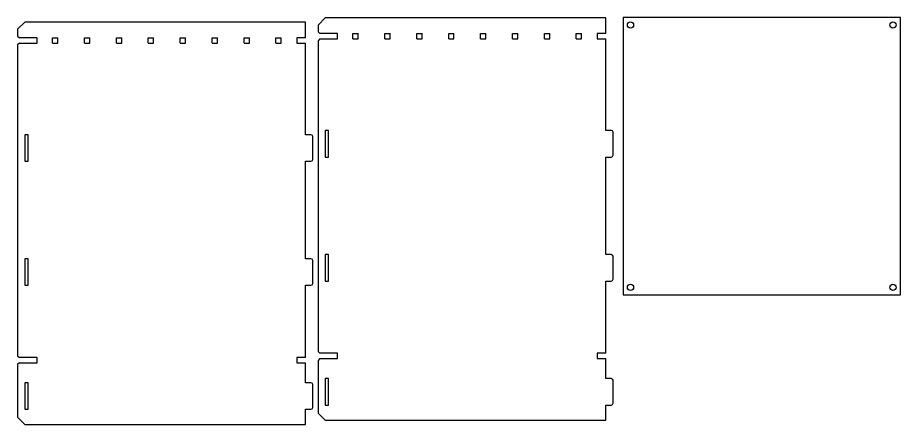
# Model space of a CAD drawing. Extents: x -144 to 693, y -254 to -25.
# Drawn here: x 194.9 to 692.7, y -254.4 to -24.8 of the extents above; entities that cross this region are included whole.
import ezdxf

# ---------------------------------------------------------------- set-up
doc = ezdxf.new("R2010")
doc.units = 0
doc.header["$MEASUREMENT"] = 0
doc.layers.add('LAYER_1', color=7, linetype='CONTINUOUS')

# ---------------------------------------------------------------- blocks, each defined once
blk = doc.blocks.new('BLOCK_176')
at = {"layer": 'LAYER_1', "color": 7}
blk.add_lwpolyline([(340.56, -36.2), (343.56, -36.2)], dxfattribs=at)
blk = doc.blocks.new('BLOCK_177')
at = {"layer": 'LAYER_1', "color": 7}
blk.add_lwpolyline([(340.56, -39.2), (340.56, -36.2)], dxfattribs=at)
blk = doc.blocks.new('BLOCK_178')
at = {"layer": 'LAYER_1', "color": 7}
blk.add_lwpolyline([(340.56, -39.2), (343.56, -39.2)], dxfattribs=at)
blk = doc.blocks.new('BLOCK_179')
at = {"layer": 'LAYER_1', "color": 7}
blk.add_lwpolyline([(343.56, -39.2), (343.56, -36.2)], dxfattribs=at)
blk = doc.blocks.new('BLOCK_180')
at = {"layer": 'LAYER_1', "color": 7}
blk.add_lwpolyline([(304.56, -36.2), (307.56, -36.2)], dxfattribs=at)
blk = doc.blocks.new('BLOCK_181')
at = {"layer": 'LAYER_1', "color": 7}
blk.add_lwpolyline([(304.56, -39.2), (304.56, -36.2)], dxfattribs=at)
blk = doc.blocks.new('BLOCK_182')
at = {"layer": 'LAYER_1', "color": 7}
blk.add_lwpolyline([(304.56, -39.2), (307.56, -39.2)], dxfattribs=at)
blk = doc.blocks.new('BLOCK_183')
at = {"layer": 'LAYER_1', "color": 7}
blk.add_lwpolyline([(307.56, -39.2), (307.56, -36.2)], dxfattribs=at)
blk = doc.blocks.new('BLOCK_184')
at = {"layer": 'LAYER_1', "color": 7}
blk.add_lwpolyline([(268.56, -36.2), (271.56, -36.2)], dxfattribs=at)
blk = doc.blocks.new('BLOCK_185')
at = {"layer": 'LAYER_1', "color": 7}
blk.add_lwpolyline([(268.56, -39.2), (268.56, -36.2)], dxfattribs=at)
blk = doc.blocks.new('BLOCK_186')
at = {"layer": 'LAYER_1', "color": 7}
blk.add_lwpolyline([(268.56, -39.2), (271.56, -39.2)], dxfattribs=at)
blk = doc.blocks.new('BLOCK_187')
at = {"layer": 'LAYER_1', "color": 7}
blk.add_lwpolyline([(271.56, -39.2), (271.56, -36.2)], dxfattribs=at)
blk = doc.blocks.new('BLOCK_188')
at = {"layer": 'LAYER_1', "color": 7}
blk.add_lwpolyline([(232.56, -36.2), (235.56, -36.2)], dxfattribs=at)
blk = doc.blocks.new('BLOCK_189')
at = {"layer": 'LAYER_1', "color": 7}
blk.add_lwpolyline([(232.56, -39.2), (232.56, -36.2)], dxfattribs=at)
blk = doc.blocks.new('BLOCK_190')
at = {"layer": 'LAYER_1', "color": 7}
blk.add_lwpolyline([(232.56, -39.2), (235.56, -39.2)], dxfattribs=at)
blk = doc.blocks.new('BLOCK_191')
at = {"layer": 'LAYER_1', "color": 7}
blk.add_lwpolyline([(235.56, -39.2), (235.56, -36.2)], dxfattribs=at)
blk = doc.blocks.new('BLOCK_192')
at = {"layer": 'LAYER_1', "color": 7}
blk.add_lwpolyline([(198.86, -90.9), (198.86, -105.9)], dxfattribs=at)
blk = doc.blocks.new('BLOCK_193')
at = {"layer": 'LAYER_1', "color": 7}
blk.add_lwpolyline([(198.86, -105.9), (200.86, -105.9)], dxfattribs=at)
blk = doc.blocks.new('BLOCK_194')
at = {"layer": 'LAYER_1', "color": 7}
blk.add_lwpolyline([(200.86, -105.9), (200.86, -90.9)], dxfattribs=at)
blk = doc.blocks.new('BLOCK_195')
at = {"layer": 'LAYER_1', "color": 7}
blk.add_lwpolyline([(200.86, -90.9), (198.86, -90.9)], dxfattribs=at)
blk = doc.blocks.new('BLOCK_196')
at = {"layer": 'LAYER_1', "color": 7}
blk.add_lwpolyline([(198.86, -230.9), (198.86, -245.9)], dxfattribs=at)
blk = doc.blocks.new('BLOCK_197')
at = {"layer": 'LAYER_1', "color": 7}
blk.add_lwpolyline([(198.86, -245.9), (200.86, -245.9)], dxfattribs=at)
blk = doc.blocks.new('BLOCK_198')
at = {"layer": 'LAYER_1', "color": 7}
blk.add_lwpolyline([(200.86, -245.9), (200.86, -230.9)], dxfattribs=at)
blk = doc.blocks.new('BLOCK_199')
at = {"layer": 'LAYER_1', "color": 7}
blk.add_lwpolyline([(200.86, -230.9), (198.86, -230.9)], dxfattribs=at)
blk = doc.blocks.new('BLOCK_200')
at = {"layer": 'LAYER_1', "color": 7}
blk.add_lwpolyline([(198.86, -160.9), (198.86, -175.9)], dxfattribs=at)
blk = doc.blocks.new('BLOCK_201')
at = {"layer": 'LAYER_1', "color": 7}
blk.add_lwpolyline([(198.86, -175.9), (200.86, -175.9)], dxfattribs=at)
blk = doc.blocks.new('BLOCK_202')
at = {"layer": 'LAYER_1', "color": 7}
blk.add_lwpolyline([(200.86, -175.9), (200.86, -160.9)], dxfattribs=at)
blk = doc.blocks.new('BLOCK_203')
at = {"layer": 'LAYER_1', "color": 7}
blk.add_lwpolyline([(200.86, -160.9), (198.86, -160.9)], dxfattribs=at)
blk = doc.blocks.new('BLOCK_204')
at = {"layer": 'LAYER_1', "color": 7}
blk.add_lwpolyline([(357.26, -36.2), (357.26, -27.4)], dxfattribs=at)
blk = doc.blocks.new('BLOCK_205')
at = {"layer": 'LAYER_1', "color": 7}
blk.add_lwpolyline([(357.26, -36.2), (352.26, -36.2)], dxfattribs=at)
blk = doc.blocks.new('BLOCK_206')
at = {"layer": 'LAYER_1', "color": 7}
blk.add_lwpolyline([(352.26, -36.2), (352.26, -39.2)], dxfattribs=at)
blk = doc.blocks.new('BLOCK_207')
at = {"layer": 'LAYER_1', "color": 7}
blk.add_lwpolyline([(352.26, -39.2), (357.26, -39.2)], dxfattribs=at)
blk = doc.blocks.new('BLOCK_208')
at = {"layer": 'LAYER_1', "color": 7}
blk.add_lwpolyline([(357.26, -90.9), (357.26, -39.2)], dxfattribs=at)
blk = doc.blocks.new('BLOCK_209')
at = {"layer": 'LAYER_1', "color": 7}
blk.add_lwpolyline([(360.26, -90.9), (357.26, -90.9)], dxfattribs=at)
blk = doc.blocks.new('BLOCK_210')
at = {"layer": 'LAYER_1', "color": 7}
blk.add_open_spline([(361.26, -91.9), (361.26, -91.35), (360.81, -90.9), (360.26, -90.9)], degree=3, dxfattribs=at)
blk = doc.blocks.new('BLOCK_211')
at = {"layer": 'LAYER_1', "color": 7}
blk.add_lwpolyline([(361.26, -104.9), (361.26, -91.9)], dxfattribs=at)
blk = doc.blocks.new('BLOCK_212')
at = {"layer": 'LAYER_1', "color": 7}
blk.add_open_spline([(360.26, -105.9), (360.81, -105.9), (361.26, -105.45), (361.26, -104.9)], degree=3, dxfattribs=at)
blk = doc.blocks.new('BLOCK_213')
at = {"layer": 'LAYER_1', "color": 7}
blk.add_lwpolyline([(357.26, -105.9), (360.26, -105.9)], dxfattribs=at)
blk = doc.blocks.new('BLOCK_214')
at = {"layer": 'LAYER_1', "color": 7}
blk.add_lwpolyline([(357.26, -160.9), (357.26, -105.9)], dxfattribs=at)
blk = doc.blocks.new('BLOCK_215')
at = {"layer": 'LAYER_1', "color": 7}
blk.add_lwpolyline([(360.26, -160.9), (357.26, -160.9)], dxfattribs=at)
blk = doc.blocks.new('BLOCK_216')
at = {"layer": 'LAYER_1', "color": 7}
blk.add_open_spline([(361.26, -161.9), (361.26, -161.35), (360.81, -160.9), (360.26, -160.9)], degree=3, dxfattribs=at)
blk = doc.blocks.new('BLOCK_217')
at = {"layer": 'LAYER_1', "color": 7}
blk.add_lwpolyline([(361.26, -174.9), (361.26, -161.9)], dxfattribs=at)
blk = doc.blocks.new('BLOCK_218')
at = {"layer": 'LAYER_1', "color": 7}
blk.add_open_spline([(360.26, -175.9), (360.81, -175.9), (361.26, -175.45), (361.26, -174.9)], degree=3, dxfattribs=at)
blk = doc.blocks.new('BLOCK_219')
at = {"layer": 'LAYER_1', "color": 7}
blk.add_lwpolyline([(357.26, -175.9), (360.26, -175.9)], dxfattribs=at)
blk = doc.blocks.new('BLOCK_220')
at = {"layer": 'LAYER_1', "color": 7}
blk.add_lwpolyline([(357.26, -216.7), (357.26, -175.9)], dxfattribs=at)
blk = doc.blocks.new('BLOCK_221')
at = {"layer": 'LAYER_1', "color": 7}
blk.add_lwpolyline([(357.26, -216.7), (352.26, -216.7)], dxfattribs=at)
blk = doc.blocks.new('BLOCK_222')
at = {"layer": 'LAYER_1', "color": 7}
blk.add_lwpolyline([(352.26, -216.7), (352.26, -219.7)], dxfattribs=at)
blk = doc.blocks.new('BLOCK_223')
at = {"layer": 'LAYER_1', "color": 7}
blk.add_lwpolyline([(352.26, -219.7), (357.26, -219.7)], dxfattribs=at)
blk = doc.blocks.new('BLOCK_224')
at = {"layer": 'LAYER_1', "color": 7}
blk.add_lwpolyline([(357.26, -230.9), (357.26, -219.7)], dxfattribs=at)
blk = doc.blocks.new('BLOCK_225')
at = {"layer": 'LAYER_1', "color": 7}
blk.add_lwpolyline([(360.26, -230.9), (357.26, -230.9)], dxfattribs=at)
blk = doc.blocks.new('BLOCK_226')
at = {"layer": 'LAYER_1', "color": 7}
blk.add_open_spline([(361.26, -231.9), (361.26, -231.35), (360.81, -230.9), (360.26, -230.9)], degree=3, dxfattribs=at)
blk = doc.blocks.new('BLOCK_227')
at = {"layer": 'LAYER_1', "color": 7}
blk.add_lwpolyline([(361.26, -244.9), (361.26, -231.9)], dxfattribs=at)
blk = doc.blocks.new('BLOCK_228')
at = {"layer": 'LAYER_1', "color": 7}
blk.add_open_spline([(360.26, -245.9), (360.81, -245.9), (361.26, -245.45), (361.26, -244.9)], degree=3, dxfattribs=at)
blk = doc.blocks.new('BLOCK_229')
at = {"layer": 'LAYER_1', "color": 7}
blk.add_lwpolyline([(357.26, -245.9), (360.26, -245.9)], dxfattribs=at)
blk = doc.blocks.new('BLOCK_230')
at = {"layer": 'LAYER_1', "color": 7}
blk.add_lwpolyline([(357.26, -254.4), (357.26, -245.9)], dxfattribs=at)
blk = doc.blocks.new('BLOCK_231')
at = {"layer": 'LAYER_1', "color": 7}
blk.add_lwpolyline([(198.86, -254.4), (357.26, -254.4)], dxfattribs=at)
blk = doc.blocks.new('BLOCK_232')
at = {"layer": 'LAYER_1', "color": 7}
blk.add_lwpolyline([(194.86, -250.4), (198.86, -254.4)], dxfattribs=at)
blk = doc.blocks.new('BLOCK_233')
at = {"layer": 'LAYER_1', "color": 7}
blk.add_lwpolyline([(194.86, -220.7), (194.86, -250.4)], dxfattribs=at)
blk = doc.blocks.new('BLOCK_234')
at = {"layer": 'LAYER_1', "color": 7}
blk.add_lwpolyline([(195.86, -219.7), (194.86, -220.7)], dxfattribs=at)
blk = doc.blocks.new('BLOCK_235')
at = {"layer": 'LAYER_1', "color": 7}
blk.add_lwpolyline([(195.86, -219.7), (205.86, -219.7)], dxfattribs=at)
blk = doc.blocks.new('BLOCK_236')
at = {"layer": 'LAYER_1', "color": 7}
blk.add_lwpolyline([(205.86, -219.7), (205.86, -216.7)], dxfattribs=at)
blk = doc.blocks.new('BLOCK_237')
at = {"layer": 'LAYER_1', "color": 7}
blk.add_lwpolyline([(205.86, -216.7), (195.86, -216.7)], dxfattribs=at)
blk = doc.blocks.new('BLOCK_238')
at = {"layer": 'LAYER_1', "color": 7}
blk.add_lwpolyline([(194.86, -215.7), (195.86, -216.7)], dxfattribs=at)
blk = doc.blocks.new('BLOCK_239')
at = {"layer": 'LAYER_1', "color": 7}
blk.add_lwpolyline([(194.86, -40.2), (194.86, -215.7)], dxfattribs=at)
blk = doc.blocks.new('BLOCK_240')
at = {"layer": 'LAYER_1', "color": 7}
blk.add_lwpolyline([(195.86, -39.2), (194.86, -40.2)], dxfattribs=at)
blk = doc.blocks.new('BLOCK_241')
at = {"layer": 'LAYER_1', "color": 7}
blk.add_lwpolyline([(195.86, -39.2), (205.86, -39.2)], dxfattribs=at)
blk = doc.blocks.new('BLOCK_242')
at = {"layer": 'LAYER_1', "color": 7}
blk.add_lwpolyline([(205.86, -39.2), (205.86, -36.2)], dxfattribs=at)
blk = doc.blocks.new('BLOCK_243')
at = {"layer": 'LAYER_1', "color": 7}
blk.add_lwpolyline([(205.86, -36.2), (195.86, -36.2)], dxfattribs=at)
blk = doc.blocks.new('BLOCK_244')
at = {"layer": 'LAYER_1', "color": 7}
blk.add_lwpolyline([(194.86, -35.2), (195.86, -36.2)], dxfattribs=at)
blk = doc.blocks.new('BLOCK_245')
at = {"layer": 'LAYER_1', "color": 7}
blk.add_lwpolyline([(194.86, -31.4), (194.86, -35.2)], dxfattribs=at)
blk = doc.blocks.new('BLOCK_246')
at = {"layer": 'LAYER_1', "color": 7}
blk.add_lwpolyline([(198.86, -27.4), (194.86, -31.4)], dxfattribs=at)
blk = doc.blocks.new('BLOCK_247')
at = {"layer": 'LAYER_1', "color": 7}
blk.add_lwpolyline([(357.26, -27.4), (198.86, -27.4)], dxfattribs=at)
blk = doc.blocks.new('BLOCK_248')
at = {"layer": 'LAYER_1', "color": 7}
blk.add_lwpolyline([(214.56, -36.2), (217.56, -36.2)], dxfattribs=at)
blk = doc.blocks.new('BLOCK_249')
at = {"layer": 'LAYER_1', "color": 7}
blk.add_lwpolyline([(214.56, -39.2), (214.56, -36.2)], dxfattribs=at)
blk = doc.blocks.new('BLOCK_250')
at = {"layer": 'LAYER_1', "color": 7}
blk.add_lwpolyline([(214.56, -39.2), (217.56, -39.2)], dxfattribs=at)
blk = doc.blocks.new('BLOCK_251')
at = {"layer": 'LAYER_1', "color": 7}
blk.add_lwpolyline([(217.56, -39.2), (217.56, -36.2)], dxfattribs=at)
blk = doc.blocks.new('BLOCK_252')
at = {"layer": 'LAYER_1', "color": 7}
blk.add_lwpolyline([(250.56, -36.2), (253.56, -36.2)], dxfattribs=at)
blk = doc.blocks.new('BLOCK_253')
at = {"layer": 'LAYER_1', "color": 7}
blk.add_lwpolyline([(250.56, -39.2), (250.56, -36.2)], dxfattribs=at)
blk = doc.blocks.new('BLOCK_254')
at = {"layer": 'LAYER_1', "color": 7}
blk.add_lwpolyline([(250.56, -39.2), (253.56, -39.2)], dxfattribs=at)
blk = doc.blocks.new('BLOCK_255')
at = {"layer": 'LAYER_1', "color": 7}
blk.add_lwpolyline([(253.56, -39.2), (253.56, -36.2)], dxfattribs=at)
blk = doc.blocks.new('BLOCK_256')
at = {"layer": 'LAYER_1', "color": 7}
blk.add_lwpolyline([(286.56, -36.2), (289.56, -36.2)], dxfattribs=at)
blk = doc.blocks.new('BLOCK_257')
at = {"layer": 'LAYER_1', "color": 7}
blk.add_lwpolyline([(286.56, -39.2), (286.56, -36.2)], dxfattribs=at)
blk = doc.blocks.new('BLOCK_258')
at = {"layer": 'LAYER_1', "color": 7}
blk.add_lwpolyline([(286.56, -39.2), (289.56, -39.2)], dxfattribs=at)
blk = doc.blocks.new('BLOCK_259')
at = {"layer": 'LAYER_1', "color": 7}
blk.add_lwpolyline([(289.56, -39.2), (289.56, -36.2)], dxfattribs=at)
blk = doc.blocks.new('BLOCK_260')
at = {"layer": 'LAYER_1', "color": 7}
blk.add_lwpolyline([(322.56, -36.2), (325.56, -36.2)], dxfattribs=at)
blk = doc.blocks.new('BLOCK_261')
at = {"layer": 'LAYER_1', "color": 7}
blk.add_lwpolyline([(322.56, -39.2), (322.56, -36.2)], dxfattribs=at)
blk = doc.blocks.new('BLOCK_262')
at = {"layer": 'LAYER_1', "color": 7}
blk.add_lwpolyline([(322.56, -39.2), (325.56, -39.2)], dxfattribs=at)
blk = doc.blocks.new('BLOCK_263')
at = {"layer": 'LAYER_1', "color": 7}
blk.add_lwpolyline([(325.56, -39.2), (325.56, -36.2)], dxfattribs=at)
blk = doc.blocks.new('BLOCK_175')
at = {"layer": 'LAYER_1'}
for name in ['BLOCK_246', 'BLOCK_247', 'BLOCK_204', 'BLOCK_245', 'BLOCK_244', 'BLOCK_240', 'BLOCK_243', 'BLOCK_241', 'BLOCK_242', 'BLOCK_248', 'BLOCK_249', 'BLOCK_250', 'BLOCK_251', 'BLOCK_188', 'BLOCK_189', 'BLOCK_190', 'BLOCK_191', 'BLOCK_252', 'BLOCK_253', 'BLOCK_254', 'BLOCK_255', 'BLOCK_184', 'BLOCK_185', 'BLOCK_186', 'BLOCK_187', 'BLOCK_256', 'BLOCK_257', 'BLOCK_258', 'BLOCK_259', 'BLOCK_180', 'BLOCK_181', 'BLOCK_182', 'BLOCK_183', 'BLOCK_260', 'BLOCK_261', 'BLOCK_262', 'BLOCK_263', 'BLOCK_176', 'BLOCK_177', 'BLOCK_178', 'BLOCK_179', 'BLOCK_205', 'BLOCK_206', 'BLOCK_207', 'BLOCK_208', 'BLOCK_239', 'BLOCK_192', 'BLOCK_195', 'BLOCK_194', 'BLOCK_209', 'BLOCK_210', 'BLOCK_211', 'BLOCK_193', 'BLOCK_213', 'BLOCK_214', 'BLOCK_212', 'BLOCK_200', 'BLOCK_203', 'BLOCK_202', 'BLOCK_215', 'BLOCK_216', 'BLOCK_217', 'BLOCK_201', 'BLOCK_219', 'BLOCK_220', 'BLOCK_218', 'BLOCK_238', 'BLOCK_237', 'BLOCK_236', 'BLOCK_221', 'BLOCK_222', 'BLOCK_234', 'BLOCK_233', 'BLOCK_235', 'BLOCK_223', 'BLOCK_224', 'BLOCK_196', 'BLOCK_199', 'BLOCK_198', 'BLOCK_225', 'BLOCK_226', 'BLOCK_227', 'BLOCK_197', 'BLOCK_229', 'BLOCK_230', 'BLOCK_228', 'BLOCK_232', 'BLOCK_231']:
    blk.add_blockref(name, (0, 0), dxfattribs=at)
blk = doc.blocks.new('BLOCK_265')
at = {"layer": 'LAYER_1', "color": 7}
blk.add_lwpolyline([(509.96, -33.8), (512.96, -33.8)], dxfattribs=at)
blk = doc.blocks.new('BLOCK_266')
at = {"layer": 'LAYER_1', "color": 7}
blk.add_lwpolyline([(509.96, -36.8), (509.96, -33.8)], dxfattribs=at)
blk = doc.blocks.new('BLOCK_267')
at = {"layer": 'LAYER_1', "color": 7}
blk.add_lwpolyline([(509.96, -36.8), (512.96, -36.8)], dxfattribs=at)
blk = doc.blocks.new('BLOCK_268')
at = {"layer": 'LAYER_1', "color": 7}
blk.add_lwpolyline([(512.96, -36.8), (512.96, -33.8)], dxfattribs=at)
blk = doc.blocks.new('BLOCK_269')
at = {"layer": 'LAYER_1', "color": 7}
blk.add_lwpolyline([(473.96, -33.8), (476.96, -33.8)], dxfattribs=at)
blk = doc.blocks.new('BLOCK_270')
at = {"layer": 'LAYER_1', "color": 7}
blk.add_lwpolyline([(473.96, -36.8), (473.96, -33.8)], dxfattribs=at)
blk = doc.blocks.new('BLOCK_271')
at = {"layer": 'LAYER_1', "color": 7}
blk.add_lwpolyline([(473.96, -36.8), (476.96, -36.8)], dxfattribs=at)
blk = doc.blocks.new('BLOCK_272')
at = {"layer": 'LAYER_1', "color": 7}
blk.add_lwpolyline([(476.96, -36.8), (476.96, -33.8)], dxfattribs=at)
blk = doc.blocks.new('BLOCK_273')
at = {"layer": 'LAYER_1', "color": 7}
blk.add_lwpolyline([(437.96, -33.8), (440.96, -33.8)], dxfattribs=at)
blk = doc.blocks.new('BLOCK_274')
at = {"layer": 'LAYER_1', "color": 7}
blk.add_lwpolyline([(437.96, -36.8), (437.96, -33.8)], dxfattribs=at)
blk = doc.blocks.new('BLOCK_275')
at = {"layer": 'LAYER_1', "color": 7}
blk.add_lwpolyline([(437.96, -36.8), (440.96, -36.8)], dxfattribs=at)
blk = doc.blocks.new('BLOCK_276')
at = {"layer": 'LAYER_1', "color": 7}
blk.add_lwpolyline([(440.96, -36.8), (440.96, -33.8)], dxfattribs=at)
blk = doc.blocks.new('BLOCK_277')
at = {"layer": 'LAYER_1', "color": 7}
blk.add_lwpolyline([(401.96, -33.8), (404.96, -33.8)], dxfattribs=at)
blk = doc.blocks.new('BLOCK_278')
at = {"layer": 'LAYER_1', "color": 7}
blk.add_lwpolyline([(401.96, -36.8), (401.96, -33.8)], dxfattribs=at)
blk = doc.blocks.new('BLOCK_279')
at = {"layer": 'LAYER_1', "color": 7}
blk.add_lwpolyline([(401.96, -36.8), (404.96, -36.8)], dxfattribs=at)
blk = doc.blocks.new('BLOCK_280')
at = {"layer": 'LAYER_1', "color": 7}
blk.add_lwpolyline([(404.96, -36.8), (404.96, -33.8)], dxfattribs=at)
blk = doc.blocks.new('BLOCK_281')
at = {"layer": 'LAYER_1', "color": 7}
blk.add_lwpolyline([(368.26, -88.5), (368.26, -103.5)], dxfattribs=at)
blk = doc.blocks.new('BLOCK_282')
at = {"layer": 'LAYER_1', "color": 7}
blk.add_lwpolyline([(368.26, -103.5), (370.26, -103.5)], dxfattribs=at)
blk = doc.blocks.new('BLOCK_283')
at = {"layer": 'LAYER_1', "color": 7}
blk.add_lwpolyline([(370.26, -103.5), (370.26, -88.5)], dxfattribs=at)
blk = doc.blocks.new('BLOCK_284')
at = {"layer": 'LAYER_1', "color": 7}
blk.add_lwpolyline([(370.26, -88.5), (368.26, -88.5)], dxfattribs=at)
blk = doc.blocks.new('BLOCK_285')
at = {"layer": 'LAYER_1', "color": 7}
blk.add_lwpolyline([(368.26, -228.5), (368.26, -243.5)], dxfattribs=at)
blk = doc.blocks.new('BLOCK_286')
at = {"layer": 'LAYER_1', "color": 7}
blk.add_lwpolyline([(368.26, -243.5), (370.26, -243.5)], dxfattribs=at)
blk = doc.blocks.new('BLOCK_287')
at = {"layer": 'LAYER_1', "color": 7}
blk.add_lwpolyline([(370.26, -243.5), (370.26, -228.5)], dxfattribs=at)
blk = doc.blocks.new('BLOCK_288')
at = {"layer": 'LAYER_1', "color": 7}
blk.add_lwpolyline([(370.26, -228.5), (368.26, -228.5)], dxfattribs=at)
blk = doc.blocks.new('BLOCK_289')
at = {"layer": 'LAYER_1', "color": 7}
blk.add_lwpolyline([(368.26, -158.5), (368.26, -173.5)], dxfattribs=at)
blk = doc.blocks.new('BLOCK_290')
at = {"layer": 'LAYER_1', "color": 7}
blk.add_lwpolyline([(368.26, -173.5), (370.26, -173.5)], dxfattribs=at)
blk = doc.blocks.new('BLOCK_291')
at = {"layer": 'LAYER_1', "color": 7}
blk.add_lwpolyline([(370.26, -173.5), (370.26, -158.5)], dxfattribs=at)
blk = doc.blocks.new('BLOCK_292')
at = {"layer": 'LAYER_1', "color": 7}
blk.add_lwpolyline([(370.26, -158.5), (368.26, -158.5)], dxfattribs=at)
blk = doc.blocks.new('BLOCK_293')
at = {"layer": 'LAYER_1', "color": 7}
blk.add_lwpolyline([(526.66, -33.8), (526.66, -25)], dxfattribs=at)
blk = doc.blocks.new('BLOCK_294')
at = {"layer": 'LAYER_1', "color": 7}
blk.add_lwpolyline([(526.66, -33.8), (521.66, -33.8)], dxfattribs=at)
blk = doc.blocks.new('BLOCK_295')
at = {"layer": 'LAYER_1', "color": 7}
blk.add_lwpolyline([(521.66, -33.8), (521.66, -36.8)], dxfattribs=at)
blk = doc.blocks.new('BLOCK_296')
at = {"layer": 'LAYER_1', "color": 7}
blk.add_lwpolyline([(521.66, -36.8), (526.66, -36.8)], dxfattribs=at)
blk = doc.blocks.new('BLOCK_297')
at = {"layer": 'LAYER_1', "color": 7}
blk.add_lwpolyline([(526.66, -88.5), (526.66, -36.8)], dxfattribs=at)
blk = doc.blocks.new('BLOCK_298')
at = {"layer": 'LAYER_1', "color": 7}
blk.add_lwpolyline([(529.66, -88.5), (526.66, -88.5)], dxfattribs=at)
blk = doc.blocks.new('BLOCK_299')
at = {"layer": 'LAYER_1', "color": 7}
blk.add_open_spline([(530.66, -89.5), (530.66, -88.95), (530.22, -88.5), (529.66, -88.5)], degree=3, dxfattribs=at)
blk = doc.blocks.new('BLOCK_300')
at = {"layer": 'LAYER_1', "color": 7}
blk.add_lwpolyline([(530.66, -102.5), (530.66, -89.5)], dxfattribs=at)
blk = doc.blocks.new('BLOCK_301')
at = {"layer": 'LAYER_1', "color": 7}
blk.add_open_spline([(529.66, -103.5), (530.22, -103.5), (530.66, -103.05), (530.66, -102.5)], degree=3, dxfattribs=at)
blk = doc.blocks.new('BLOCK_302')
at = {"layer": 'LAYER_1', "color": 7}
blk.add_lwpolyline([(526.66, -103.5), (529.66, -103.5)], dxfattribs=at)
blk = doc.blocks.new('BLOCK_303')
at = {"layer": 'LAYER_1', "color": 7}
blk.add_lwpolyline([(526.66, -158.5), (526.66, -103.5)], dxfattribs=at)
blk = doc.blocks.new('BLOCK_304')
at = {"layer": 'LAYER_1', "color": 7}
blk.add_lwpolyline([(529.66, -158.5), (526.66, -158.5)], dxfattribs=at)
blk = doc.blocks.new('BLOCK_305')
at = {"layer": 'LAYER_1', "color": 7}
blk.add_open_spline([(530.66, -159.5), (530.66, -158.95), (530.22, -158.5), (529.66, -158.5)], degree=3, dxfattribs=at)
blk = doc.blocks.new('BLOCK_306')
at = {"layer": 'LAYER_1', "color": 7}
blk.add_lwpolyline([(530.66, -172.5), (530.66, -159.5)], dxfattribs=at)
blk = doc.blocks.new('BLOCK_307')
at = {"layer": 'LAYER_1', "color": 7}
blk.add_open_spline([(529.66, -173.5), (530.22, -173.5), (530.66, -173.05), (530.66, -172.5)], degree=3, dxfattribs=at)
blk = doc.blocks.new('BLOCK_308')
at = {"layer": 'LAYER_1', "color": 7}
blk.add_lwpolyline([(526.66, -173.5), (529.66, -173.5)], dxfattribs=at)
blk = doc.blocks.new('BLOCK_309')
at = {"layer": 'LAYER_1', "color": 7}
blk.add_lwpolyline([(526.66, -214.3), (526.66, -173.5)], dxfattribs=at)
blk = doc.blocks.new('BLOCK_310')
at = {"layer": 'LAYER_1', "color": 7}
blk.add_lwpolyline([(526.66, -214.3), (521.66, -214.3)], dxfattribs=at)
blk = doc.blocks.new('BLOCK_311')
at = {"layer": 'LAYER_1', "color": 7}
blk.add_lwpolyline([(521.66, -214.3), (521.66, -217.3)], dxfattribs=at)
blk = doc.blocks.new('BLOCK_312')
at = {"layer": 'LAYER_1', "color": 7}
blk.add_lwpolyline([(521.66, -217.3), (526.66, -217.3)], dxfattribs=at)
blk = doc.blocks.new('BLOCK_313')
at = {"layer": 'LAYER_1', "color": 7}
blk.add_lwpolyline([(526.66, -228.5), (526.66, -217.3)], dxfattribs=at)
blk = doc.blocks.new('BLOCK_314')
at = {"layer": 'LAYER_1', "color": 7}
blk.add_lwpolyline([(529.66, -228.5), (526.66, -228.5)], dxfattribs=at)
blk = doc.blocks.new('BLOCK_315')
at = {"layer": 'LAYER_1', "color": 7}
blk.add_open_spline([(530.66, -229.5), (530.66, -228.95), (530.22, -228.5), (529.66, -228.5)], degree=3, dxfattribs=at)
blk = doc.blocks.new('BLOCK_316')
at = {"layer": 'LAYER_1', "color": 7}
blk.add_lwpolyline([(530.66, -242.5), (530.66, -229.5)], dxfattribs=at)
blk = doc.blocks.new('BLOCK_317')
at = {"layer": 'LAYER_1', "color": 7}
blk.add_open_spline([(529.66, -243.5), (530.22, -243.5), (530.66, -243.05), (530.66, -242.5)], degree=3, dxfattribs=at)
blk = doc.blocks.new('BLOCK_318')
at = {"layer": 'LAYER_1', "color": 7}
blk.add_lwpolyline([(526.66, -243.5), (529.66, -243.5)], dxfattribs=at)
blk = doc.blocks.new('BLOCK_319')
at = {"layer": 'LAYER_1', "color": 7}
blk.add_lwpolyline([(526.66, -252), (526.66, -243.5)], dxfattribs=at)
blk = doc.blocks.new('BLOCK_320')
at = {"layer": 'LAYER_1', "color": 7}
blk.add_lwpolyline([(368.26, -252), (526.66, -252)], dxfattribs=at)
blk = doc.blocks.new('BLOCK_321')
at = {"layer": 'LAYER_1', "color": 7}
blk.add_lwpolyline([(364.26, -248), (368.26, -252)], dxfattribs=at)
blk = doc.blocks.new('BLOCK_322')
at = {"layer": 'LAYER_1', "color": 7}
blk.add_lwpolyline([(364.26, -218.3), (364.26, -248)], dxfattribs=at)
blk = doc.blocks.new('BLOCK_323')
at = {"layer": 'LAYER_1', "color": 7}
blk.add_lwpolyline([(365.26, -217.3), (364.26, -218.3)], dxfattribs=at)
blk = doc.blocks.new('BLOCK_324')
at = {"layer": 'LAYER_1', "color": 7}
blk.add_lwpolyline([(365.26, -217.3), (375.26, -217.3)], dxfattribs=at)
blk = doc.blocks.new('BLOCK_325')
at = {"layer": 'LAYER_1', "color": 7}
blk.add_lwpolyline([(375.26, -217.3), (375.26, -214.3)], dxfattribs=at)
blk = doc.blocks.new('BLOCK_326')
at = {"layer": 'LAYER_1', "color": 7}
blk.add_lwpolyline([(375.26, -214.3), (365.26, -214.3)], dxfattribs=at)
blk = doc.blocks.new('BLOCK_327')
at = {"layer": 'LAYER_1', "color": 7}
blk.add_lwpolyline([(364.26, -213.3), (365.26, -214.3)], dxfattribs=at)
blk = doc.blocks.new('BLOCK_328')
at = {"layer": 'LAYER_1', "color": 7}
blk.add_lwpolyline([(364.26, -37.8), (364.26, -213.3)], dxfattribs=at)
blk = doc.blocks.new('BLOCK_329')
at = {"layer": 'LAYER_1', "color": 7}
blk.add_lwpolyline([(365.26, -36.8), (364.26, -37.8)], dxfattribs=at)
blk = doc.blocks.new('BLOCK_330')
at = {"layer": 'LAYER_1', "color": 7}
blk.add_lwpolyline([(365.26, -36.8), (375.26, -36.8)], dxfattribs=at)
blk = doc.blocks.new('BLOCK_331')
at = {"layer": 'LAYER_1', "color": 7}
blk.add_lwpolyline([(375.26, -36.8), (375.26, -33.8)], dxfattribs=at)
blk = doc.blocks.new('BLOCK_332')
at = {"layer": 'LAYER_1', "color": 7}
blk.add_lwpolyline([(375.26, -33.8), (365.26, -33.8)], dxfattribs=at)
blk = doc.blocks.new('BLOCK_333')
at = {"layer": 'LAYER_1', "color": 7}
blk.add_lwpolyline([(364.26, -32.8), (365.26, -33.8)], dxfattribs=at)
blk = doc.blocks.new('BLOCK_334')
at = {"layer": 'LAYER_1', "color": 7}
blk.add_lwpolyline([(364.26, -29), (364.26, -32.8)], dxfattribs=at)
blk = doc.blocks.new('BLOCK_335')
at = {"layer": 'LAYER_1', "color": 7}
blk.add_lwpolyline([(368.26, -25), (364.26, -29)], dxfattribs=at)
blk = doc.blocks.new('BLOCK_336')
at = {"layer": 'LAYER_1', "color": 7}
blk.add_lwpolyline([(526.66, -25), (368.26, -25)], dxfattribs=at)
blk = doc.blocks.new('BLOCK_337')
at = {"layer": 'LAYER_1', "color": 7}
blk.add_lwpolyline([(383.96, -33.8), (386.96, -33.8)], dxfattribs=at)
blk = doc.blocks.new('BLOCK_338')
at = {"layer": 'LAYER_1', "color": 7}
blk.add_lwpolyline([(383.96, -36.8), (383.96, -33.8)], dxfattribs=at)
blk = doc.blocks.new('BLOCK_339')
at = {"layer": 'LAYER_1', "color": 7}
blk.add_lwpolyline([(383.96, -36.8), (386.96, -36.8)], dxfattribs=at)
blk = doc.blocks.new('BLOCK_340')
at = {"layer": 'LAYER_1', "color": 7}
blk.add_lwpolyline([(386.96, -36.8), (386.96, -33.8)], dxfattribs=at)
blk = doc.blocks.new('BLOCK_341')
at = {"layer": 'LAYER_1', "color": 7}
blk.add_lwpolyline([(419.96, -33.8), (422.96, -33.8)], dxfattribs=at)
blk = doc.blocks.new('BLOCK_342')
at = {"layer": 'LAYER_1', "color": 7}
blk.add_lwpolyline([(419.96, -36.8), (419.96, -33.8)], dxfattribs=at)
blk = doc.blocks.new('BLOCK_343')
at = {"layer": 'LAYER_1', "color": 7}
blk.add_lwpolyline([(419.96, -36.8), (422.96, -36.8)], dxfattribs=at)
blk = doc.blocks.new('BLOCK_344')
at = {"layer": 'LAYER_1', "color": 7}
blk.add_lwpolyline([(422.96, -36.8), (422.96, -33.8)], dxfattribs=at)
blk = doc.blocks.new('BLOCK_345')
at = {"layer": 'LAYER_1', "color": 7}
blk.add_lwpolyline([(455.96, -33.8), (458.96, -33.8)], dxfattribs=at)
blk = doc.blocks.new('BLOCK_346')
at = {"layer": 'LAYER_1', "color": 7}
blk.add_lwpolyline([(455.96, -36.8), (455.96, -33.8)], dxfattribs=at)
blk = doc.blocks.new('BLOCK_347')
at = {"layer": 'LAYER_1', "color": 7}
blk.add_lwpolyline([(455.96, -36.8), (458.96, -36.8)], dxfattribs=at)
blk = doc.blocks.new('BLOCK_348')
at = {"layer": 'LAYER_1', "color": 7}
blk.add_lwpolyline([(458.96, -36.8), (458.96, -33.8)], dxfattribs=at)
blk = doc.blocks.new('BLOCK_349')
at = {"layer": 'LAYER_1', "color": 7}
blk.add_lwpolyline([(491.96, -33.8), (494.96, -33.8)], dxfattribs=at)
blk = doc.blocks.new('BLOCK_350')
at = {"layer": 'LAYER_1', "color": 7}
blk.add_lwpolyline([(491.96, -36.8), (491.96, -33.8)], dxfattribs=at)
blk = doc.blocks.new('BLOCK_351')
at = {"layer": 'LAYER_1', "color": 7}
blk.add_lwpolyline([(491.96, -36.8), (494.96, -36.8)], dxfattribs=at)
blk = doc.blocks.new('BLOCK_352')
at = {"layer": 'LAYER_1', "color": 7}
blk.add_lwpolyline([(494.96, -36.8), (494.96, -33.8)], dxfattribs=at)
blk = doc.blocks.new('BLOCK_264')
at = {"layer": 'LAYER_1'}
for name in ['BLOCK_335', 'BLOCK_334', 'BLOCK_336', 'BLOCK_293', 'BLOCK_333', 'BLOCK_332', 'BLOCK_331', 'BLOCK_337', 'BLOCK_338', 'BLOCK_340', 'BLOCK_277', 'BLOCK_278', 'BLOCK_280', 'BLOCK_341', 'BLOCK_342', 'BLOCK_344', 'BLOCK_273', 'BLOCK_274', 'BLOCK_276', 'BLOCK_345', 'BLOCK_346', 'BLOCK_348', 'BLOCK_269', 'BLOCK_270', 'BLOCK_272', 'BLOCK_349', 'BLOCK_350', 'BLOCK_352', 'BLOCK_265', 'BLOCK_266', 'BLOCK_268', 'BLOCK_294', 'BLOCK_295', 'BLOCK_329', 'BLOCK_328', 'BLOCK_330', 'BLOCK_339', 'BLOCK_279', 'BLOCK_343', 'BLOCK_275', 'BLOCK_347', 'BLOCK_271', 'BLOCK_351', 'BLOCK_267', 'BLOCK_296', 'BLOCK_297', 'BLOCK_281', 'BLOCK_284', 'BLOCK_283', 'BLOCK_298', 'BLOCK_299', 'BLOCK_300', 'BLOCK_282', 'BLOCK_302', 'BLOCK_303', 'BLOCK_301', 'BLOCK_289', 'BLOCK_292', 'BLOCK_291', 'BLOCK_304', 'BLOCK_305', 'BLOCK_306', 'BLOCK_290', 'BLOCK_308', 'BLOCK_309', 'BLOCK_307', 'BLOCK_327', 'BLOCK_323', 'BLOCK_322', 'BLOCK_326', 'BLOCK_324', 'BLOCK_325', 'BLOCK_310', 'BLOCK_311', 'BLOCK_312', 'BLOCK_313', 'BLOCK_285', 'BLOCK_288', 'BLOCK_287', 'BLOCK_314', 'BLOCK_315', 'BLOCK_316', 'BLOCK_286', 'BLOCK_318', 'BLOCK_319', 'BLOCK_317', 'BLOCK_321', 'BLOCK_320']:
    blk.add_blockref(name, (0, 0), dxfattribs=at)
blk = doc.blocks.new('BLOCK_354')
at = {"layer": 'LAYER_1', "color": 7}
blk.add_open_spline([(542.26, -29), (542.26, -28.03), (541.48, -27.25), (540.51, -27.25), (539.54, -27.25), (538.76, -28.03), (538.76, -29), (538.76, -29.97), (539.54, -30.75), (540.51, -30.75), (541.48, -30.75), (542.26, -29.97), (542.26, -29), (542.26, -29), (542.26, -29), (542.26, -29)], degree=3, knots=[0, 0, 0, 0, 1, 1, 1, 2, 2, 2, 3, 3, 3, 4, 4, 4, 5, 5, 5, 5], dxfattribs=at)
blk = doc.blocks.new('BLOCK_355')
at = {"layer": 'LAYER_1', "color": 7}
blk.add_open_spline([(690.26, -29), (690.26, -28.03), (689.48, -27.25), (688.51, -27.25), (687.54, -27.25), (686.76, -28.03), (686.76, -29), (686.76, -29.97), (687.54, -30.75), (688.51, -30.75), (689.48, -30.75), (690.26, -29.97), (690.26, -29), (690.26, -29), (690.26, -29), (690.26, -29)], degree=3, knots=[0, 0, 0, 0, 1, 1, 1, 2, 2, 2, 3, 3, 3, 4, 4, 4, 5, 5, 5, 5], dxfattribs=at)
blk = doc.blocks.new('BLOCK_356')
at = {"layer": 'LAYER_1', "color": 7}
blk.add_open_spline([(690.26, -177), (690.26, -176.03), (689.48, -175.25), (688.51, -175.25), (687.54, -175.25), (686.76, -176.03), (686.76, -177), (686.76, -177.97), (687.54, -178.75), (688.51, -178.75), (689.48, -178.75), (690.26, -177.97), (690.26, -177), (690.26, -177), (690.26, -177), (690.26, -177)], degree=3, knots=[0, 0, 0, 0, 1, 1, 1, 2, 2, 2, 3, 3, 3, 4, 4, 4, 5, 5, 5, 5], dxfattribs=at)
blk = doc.blocks.new('BLOCK_357')
at = {"layer": 'LAYER_1', "color": 7}
blk.add_open_spline([(542.26, -177), (542.26, -176.03), (541.48, -175.25), (540.51, -175.25), (539.54, -175.25), (538.76, -176.03), (538.76, -177), (538.76, -177.97), (539.54, -178.75), (540.51, -178.75), (541.48, -178.75), (542.26, -177.97), (542.26, -177), (542.26, -177), (542.26, -177), (542.26, -177)], degree=3, knots=[0, 0, 0, 0, 1, 1, 1, 2, 2, 2, 3, 3, 3, 4, 4, 4, 5, 5, 5, 5], dxfattribs=at)
blk = doc.blocks.new('BLOCK_358')
at = {"layer": 'LAYER_1', "color": 7}
blk.add_lwpolyline([(692.71, -24.8), (536.31, -24.8)], dxfattribs=at)
blk = doc.blocks.new('BLOCK_359')
at = {"layer": 'LAYER_1', "color": 7}
blk.add_lwpolyline([(692.71, -181.2), (692.71, -24.8)], dxfattribs=at)
blk = doc.blocks.new('BLOCK_360')
at = {"layer": 'LAYER_1', "color": 7}
blk.add_lwpolyline([(536.31, -181.2), (692.71, -181.2)], dxfattribs=at)
blk = doc.blocks.new('BLOCK_361')
at = {"layer": 'LAYER_1', "color": 7}
blk.add_lwpolyline([(536.31, -24.8), (536.31, -181.2)], dxfattribs=at)
blk = doc.blocks.new('BLOCK_353')
at = {"layer": 'LAYER_1'}
for name in ['BLOCK_358', 'BLOCK_361', 'BLOCK_359', 'BLOCK_354', 'BLOCK_355', 'BLOCK_357', 'BLOCK_356', 'BLOCK_360']:
    blk.add_blockref(name, (0, 0), dxfattribs=at)

msp = doc.modelspace()

# ---------------------------------------------------------------- block references
at = {"layer": 'LAYER_1'}
for name in ['BLOCK_353', 'BLOCK_175', 'BLOCK_264']:
    msp.add_blockref(name, (0, 0), dxfattribs=at)

doc.saveas('drawing.dxf')
